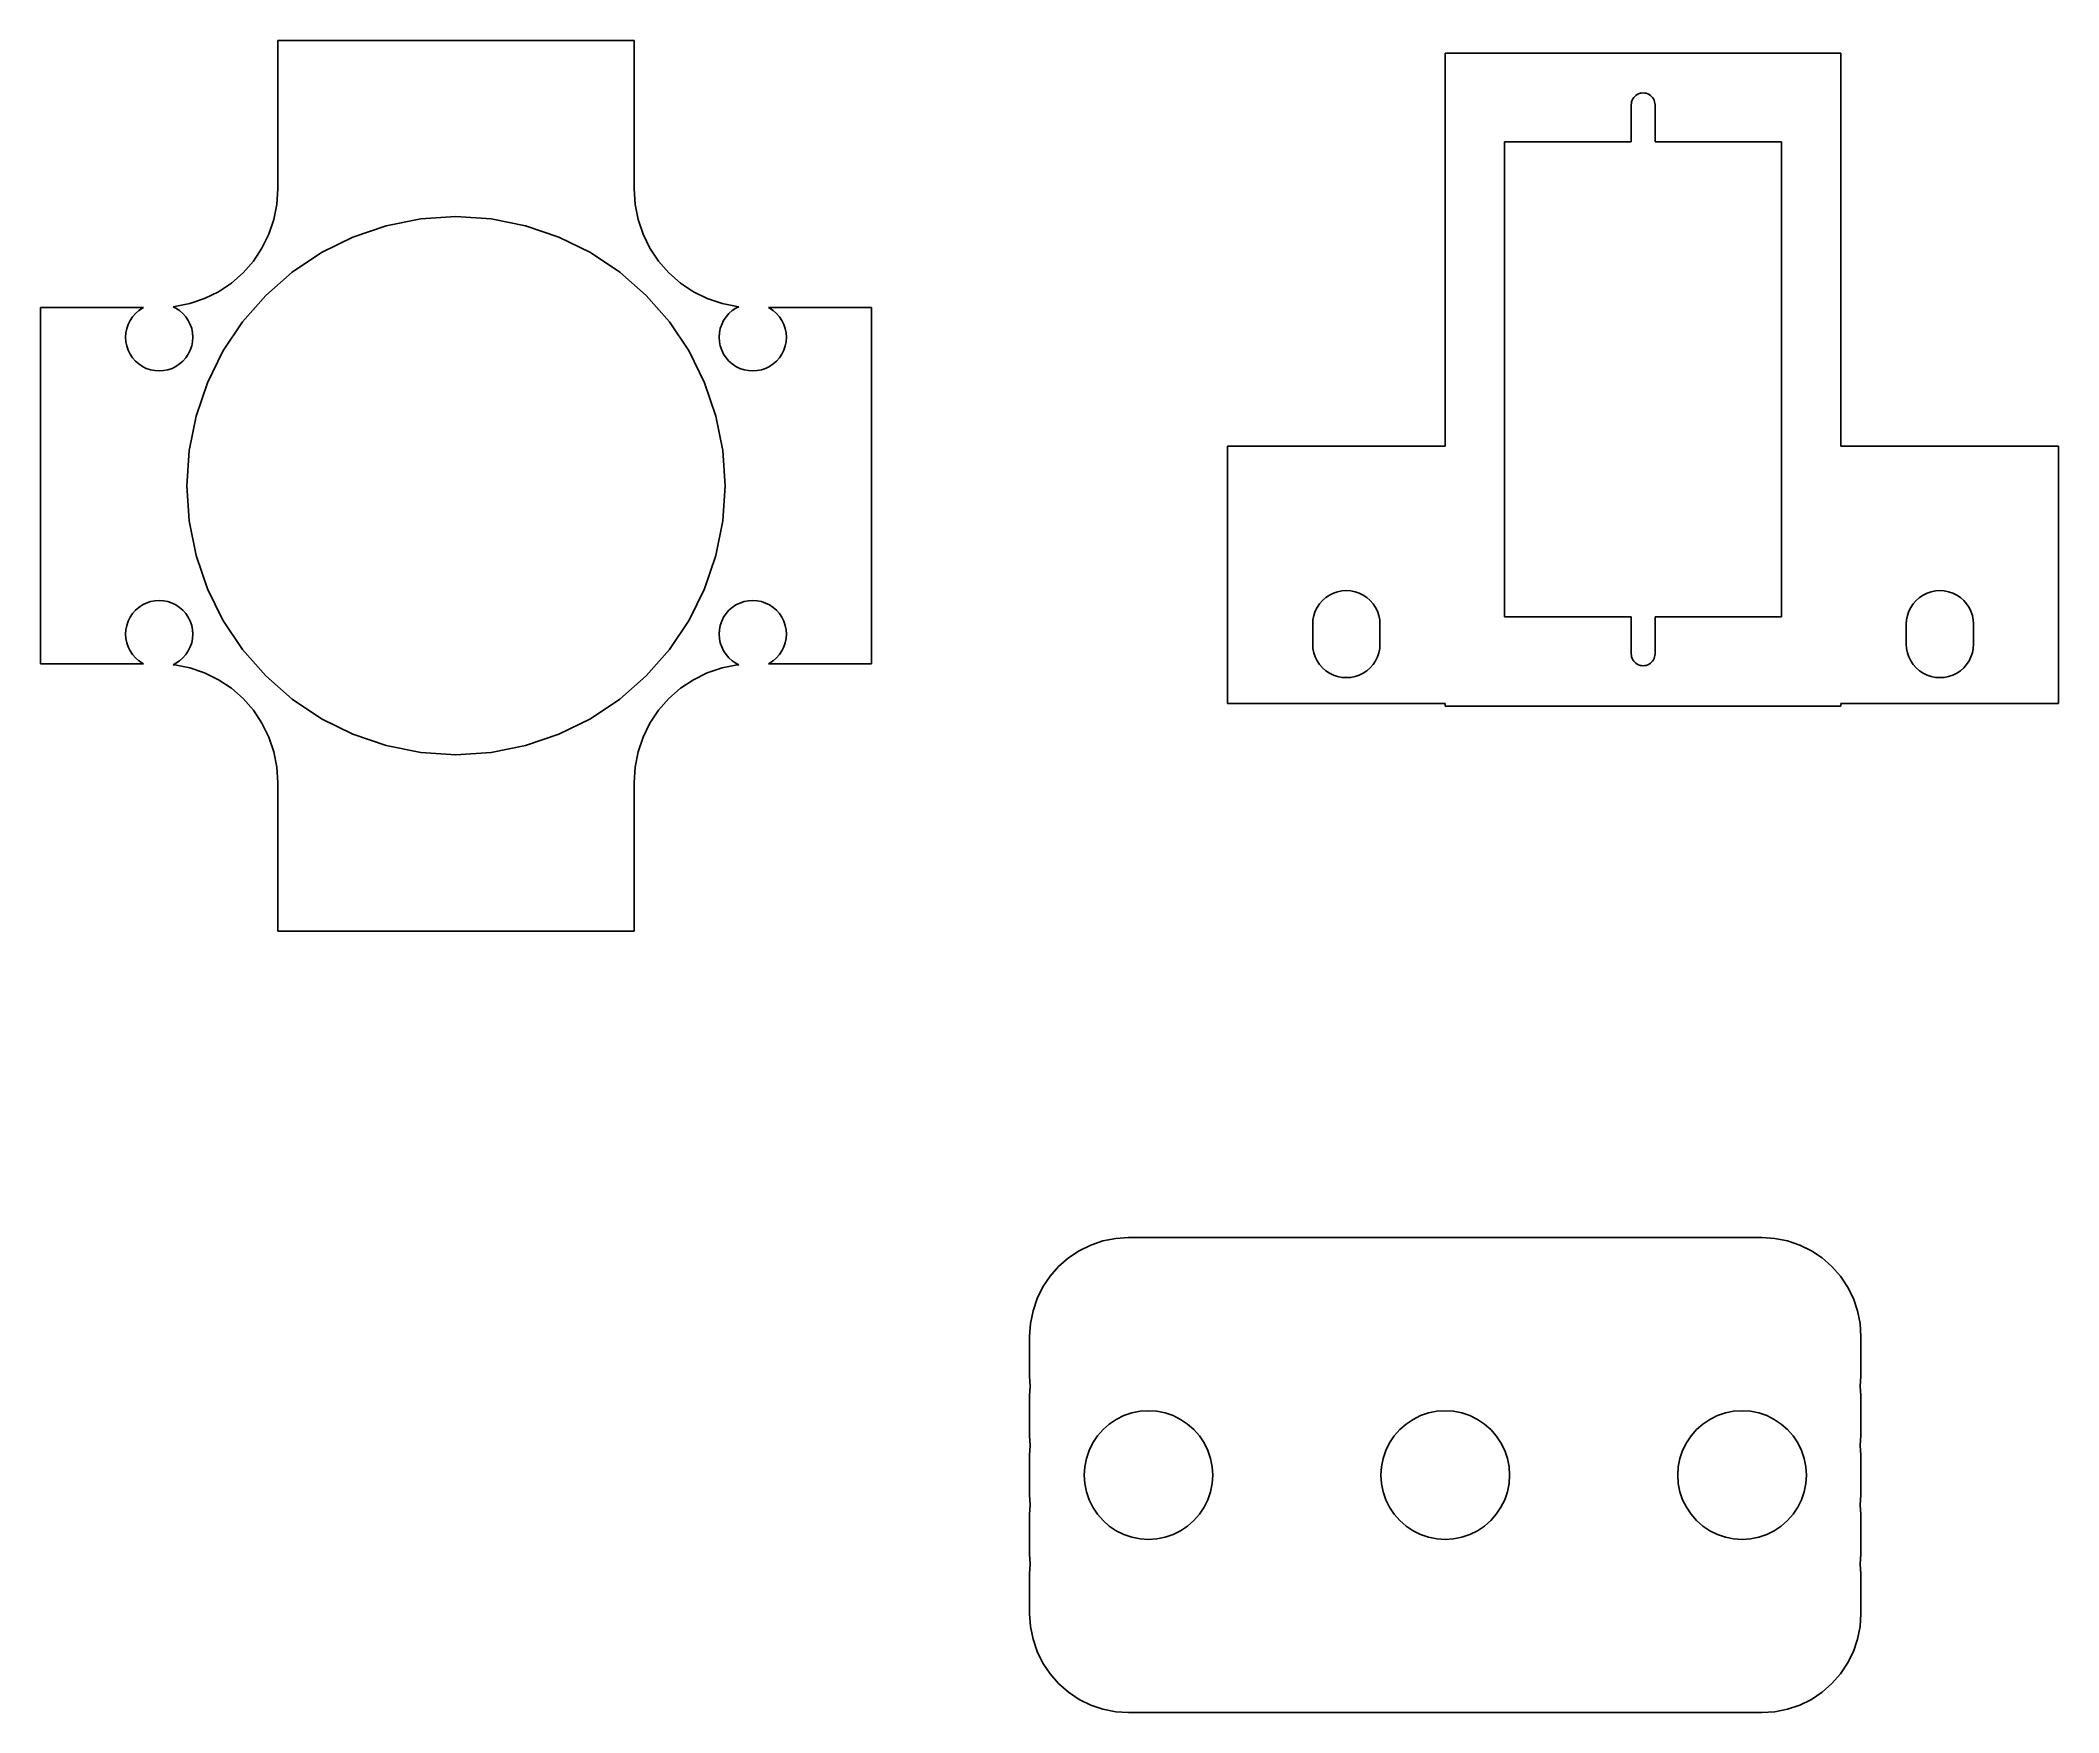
# Model space of a CAD drawing. Header units: metres. Extents: x -21 to 81, y -62 to 23.
import ezdxf

# ---------------------------------------------------------------- set-up
doc = ezdxf.new("R2010")
doc.units = ezdxf.units.M

msp = doc.modelspace()

# ---------------------------------------------------------------- linework, layer by layer
for p, q in [((9, 22.505), (-9, 22.505)), ((-9, 22.505), (-9, 15)), ((9, 15), (9, 22.505)), ((70, 21.85), (50, 21.85)), ((50, 21.85), (50, 2)), ((70, 2), (70, 21.85)), ((59.4051, 19.3283), (59.4204, 19.4053)), ((59.4204, 19.4053), (59.4457, 19.4796)), ((59.4457, 19.4796), (59.4804, 19.55)), ((59.4804, 19.55), (59.524, 19.6152)), ((59.524, 19.6152), (59.5757, 19.6743)), ((59.5757, 19.6743), (59.6347, 19.726)), ((59.6347, 19.726), (59.7, 19.7696)), ((59.7, 19.7696), (59.7704, 19.8043)), ((59.7704, 19.8043), (59.8447, 19.8295)), ((59.8447, 19.8295), (59.9217, 19.8449)), ((59.9217, 19.8449), (60, 19.85)), ((60, 19.85), (60.0783, 19.8449)), ((60.0783, 19.8449), (60.1553, 19.8295)), ((60.1553, 19.8295), (60.2296, 19.8043)), ((60.2296, 19.8043), (60.3, 19.7696)), ((60.3, 19.7696), (60.3652, 19.726)), ((60.3652, 19.726), (60.4243, 19.6743)), ((60.4243, 19.6743), (60.476, 19.6152)), ((60.476, 19.6152), (60.5196, 19.55)), ((60.5196, 19.55), (60.5543, 19.4796)), ((60.5543, 19.4796), (60.5795, 19.4053)), ((60.5795, 19.4053), (60.5949, 19.3283)), ((59.4, 19.25), (59.4051, 19.3283)), ((59.4, 17.375), (59.4, 19.25)), ((60.5949, 19.3283), (60.6, 19.25)), ((60.6, 19.25), (60.6, 17.375)), ((53, -6.625), (53, 17.375)), ((53, 17.375), (59.4, 17.375)), ((60.6, 17.375), (67, 17.375)), ((67, 17.375), (67, -6.625)), ((-9, 15), (-9.05133, 14.2168)), ((9.05133, 14.2168), (9, 15)), ((-9.20444, 13.4471), (-9.45671, 12.7039)), ((-9.05133, 14.2168), (-9.20444, 13.4471)), ((-3.51993, 13.1366), (-1.77515, 13.4836)), ((-1.77515, 13.4836), (0, 13.6)), ((0, 13.6), (1.77515, 13.4836)), ((1.77515, 13.4836), (3.51993, 13.1366)), ((9.20444, 13.4471), (9.05133, 14.2168)), ((9.45671, 12.7039), (9.20444, 13.4471)), ((-9.45671, 12.7039), (-9.80383, 12)), ((-6.79999, 11.7779), (-5.20448, 12.5648)), ((-5.20448, 12.5648), (-3.51993, 13.1366)), ((3.51993, 13.1366), (5.20448, 12.5648)), ((5.20448, 12.5648), (6.79999, 11.7779)), ((9.80383, 12), (9.45671, 12.7039)), ((-10.2399, 11.3474), (-10.7574, 10.7574)), ((-9.80383, 12), (-10.2399, 11.3474)), ((-8.27914, 10.7896), (-6.79999, 11.7779)), ((6.79999, 11.7779), (8.27914, 10.7896)), ((10.2399, 11.3474), (9.80383, 12)), ((10.7574, 10.7574), (10.2399, 11.3474)), ((-11.3474, 10.2399), (-12, 9.80383)), ((-10.7574, 10.7574), (-11.3474, 10.2399)), ((-9.61664, 9.61664), (-8.27914, 10.7896)), ((8.27914, 10.7896), (9.61664, 9.61664)), ((11.3474, 10.2399), (10.7574, 10.7574)), ((12, 9.80383), (11.3474, 10.2399)), ((-13.4471, 9.20444), (-14.2168, 9.05133)), ((-12.7039, 9.45671), (-13.4471, 9.20444)), ((-12, 9.80383), (-12.7039, 9.45671)), ((-10.7896, 8.27914), (-9.61664, 9.61664)), ((9.61664, 9.61664), (10.7896, 8.27914)), ((12.7039, 9.45671), (12, 9.80383)), ((13.4471, 9.20444), (12.7039, 9.45671)), ((14.2168, 9.05133), (13.4471, 9.20444)), ((-15.7937, 9), (-21.005, 9)), ((-21.005, 9), (-21.005, -9)), ((-16.5706, 8.15056), (-16.4722, 8.34999)), ((-16.4722, 8.34999), (-16.3487, 8.53488)), ((-16.3487, 8.53488), (-16.2021, 8.70207)), ((-16.2021, 8.70207), (-16.0349, 8.84869)), ((-16.0349, 8.84869), (-15.85, 8.97223)), ((-15.85, 8.97223), (-15.7937, 9)), ((-14.2168, 9.05133), (-14.2994, 9.04591)), ((-14.2994, 9.04591), (-14.15, 8.97223)), ((-14.15, 8.97223), (-13.9651, 8.84869)), ((-13.9651, 8.84869), (-13.7979, 8.70207)), ((-13.7979, 8.70207), (-13.6513, 8.53488)), ((-13.6513, 8.53488), (-13.5278, 8.34999)), ((-13.5278, 8.34999), (-13.4294, 8.15056)), ((-11.7779, 6.79999), (-10.7896, 8.27914)), ((10.7896, 8.27914), (11.7779, 6.79999)), ((13.4294, 8.15056), (13.5278, 8.34999)), ((13.5278, 8.34999), (13.6513, 8.53488)), ((13.6513, 8.53488), (13.7979, 8.70207)), ((13.7979, 8.70207), (13.9651, 8.84869)), ((13.9651, 8.84869), (14.15, 8.97223)), ((14.15, 8.97223), (14.2994, 9.04591)), ((14.2994, 9.04591), (14.2168, 9.05133)), ((21.005, 9), (15.7937, 9)), ((15.7937, 9), (15.85, 8.97223)), ((15.85, 8.97223), (16.0349, 8.84869)), ((16.0349, 8.84869), (16.2021, 8.70207)), ((16.2021, 8.70207), (16.3487, 8.53488)), ((16.3487, 8.53488), (16.4722, 8.34999)), ((16.4722, 8.34999), (16.5706, 8.15056)), ((21.005, -9), (21.005, 9)), ((-16.7, 7.5), (-16.6855, 7.72189)), ((-16.6855, 7.27809), (-16.7, 7.5)), ((-16.6855, 7.72189), (-16.6421, 7.93999)), ((-16.6421, 7.06), (-16.6855, 7.27809)), ((-16.6421, 7.93999), (-16.5706, 8.15056)), ((-13.4294, 8.15056), (-13.3579, 7.93999)), ((-13.3579, 7.93999), (-13.3145, 7.72189)), ((-13.3145, 7.27809), (-13.3579, 7.06)), ((-13.3145, 7.72189), (-13.3, 7.5)), ((-13.3, 7.5), (-13.3145, 7.27809)), ((13.3, 7.5), (13.3145, 7.72189)), ((13.3145, 7.27809), (13.3, 7.5)), ((13.3145, 7.72189), (13.3579, 7.93999)), ((13.3579, 7.06), (13.3145, 7.27809)), ((13.3579, 7.93999), (13.4294, 8.15056)), ((16.5706, 8.15056), (16.6421, 7.93999)), ((16.6421, 7.93999), (16.6855, 7.72189)), ((16.6855, 7.27809), (16.6421, 7.06)), ((16.6855, 7.72189), (16.7, 7.5)), ((16.7, 7.5), (16.6855, 7.27809)), ((-16.5706, 6.84943), (-16.6421, 7.06)), ((-16.4722, 6.64999), (-16.5706, 6.84943)), ((-16.3487, 6.4651), (-16.4722, 6.64999)), ((-16.2021, 6.29791), (-16.3487, 6.4651)), ((-16.0349, 6.15129), (-16.2021, 6.29791)), ((-15.85, 6.02776), (-16.0349, 6.15129)), ((-13.9651, 6.15129), (-14.15, 6.02776)), ((-13.7979, 6.29791), (-13.9651, 6.15129)), ((-13.6513, 6.4651), (-13.7979, 6.29791)), ((-13.5278, 6.64999), (-13.6513, 6.4651)), ((-13.4294, 6.84943), (-13.5278, 6.64999)), ((-13.3579, 7.06), (-13.4294, 6.84943)), ((-12.5648, 5.20448), (-11.7779, 6.79999)), ((11.7779, 6.79999), (12.5648, 5.20448)), ((13.4294, 6.84943), (13.3579, 7.06)), ((13.5278, 6.64999), (13.4294, 6.84943)), ((13.6513, 6.4651), (13.5278, 6.64999)), ((13.7979, 6.29791), (13.6513, 6.4651)), ((13.9651, 6.15129), (13.7979, 6.29791)), ((14.15, 6.02776), (13.9651, 6.15129)), ((16.0349, 6.15129), (15.85, 6.02776)), ((16.2021, 6.29791), (16.0349, 6.15129)), ((16.3487, 6.4651), (16.2021, 6.29791)), ((16.4722, 6.64999), (16.3487, 6.4651)), ((16.5706, 6.84943), (16.4722, 6.64999)), ((16.6421, 7.06), (16.5706, 6.84943)), ((-15.6506, 5.9294), (-15.85, 6.02776)), ((-15.44, 5.85793), (-15.6506, 5.9294)), ((-15.2219, 5.81453), (-15.44, 5.85793)), ((-15, 5.79999), (-15.2219, 5.81453)), ((-14.7781, 5.81453), (-15, 5.79999)), ((-14.56, 5.85793), (-14.7781, 5.81453)), ((-14.3494, 5.9294), (-14.56, 5.85793)), ((-14.15, 6.02776), (-14.3494, 5.9294)), ((-13.1366, 3.51993), (-12.5648, 5.20448)), ((12.5648, 5.20448), (13.1366, 3.51993)), ((14.3494, 5.9294), (14.15, 6.02776)), ((14.56, 5.85793), (14.3494, 5.9294)), ((14.7781, 5.81453), (14.56, 5.85793)), ((15, 5.79999), (14.7781, 5.81453)), ((15.2219, 5.81453), (15, 5.79999)), ((15.44, 5.85793), (15.2219, 5.81453)), ((15.6506, 5.9294), (15.44, 5.85793)), ((15.85, 6.02776), (15.6506, 5.9294)), ((-13.4836, 1.77515), (-13.1366, 3.51993)), ((13.1366, 3.51993), (13.4836, 1.77515)), ((-13.6, 0), (-13.4836, 1.77515)), ((13.4836, 1.77515), (13.6, 0)), ((50, 2), (39, 2)), ((39, 2), (39, -11)), ((81, 2), (70, 2)), ((81, -11), (81, 2)), ((-13.4836, -1.77515), (-13.6, 0)), ((13.6, 0), (13.4836, -1.77515)), ((-13.1366, -3.51993), (-13.4836, -1.77515)), ((13.4836, -1.77515), (13.1366, -3.51993)), ((-12.5648, -5.20448), (-13.1366, -3.51993)), ((13.1366, -3.51993), (12.5648, -5.20448)), ((-16.0349, -6.15129), (-15.85, -6.02776)), ((-15.85, -6.02776), (-15.6506, -5.9294)), ((-15.6506, -5.9294), (-15.44, -5.85793)), ((-15.44, -5.85793), (-15.2219, -5.81453)), ((-15.2219, -5.81453), (-15, -5.79999)), ((-15, -5.79999), (-14.7781, -5.81453)), ((-14.7781, -5.81453), (-14.56, -5.85793)), ((-14.56, -5.85793), (-14.3494, -5.9294)), ((-14.3494, -5.9294), (-14.15, -6.02776)), ((-14.15, -6.02776), (-13.9651, -6.15129)), ((-11.7779, -6.79999), (-12.5648, -5.20448)), ((12.5648, -5.20448), (11.7779, -6.79999)), ((13.9651, -6.15129), (14.15, -6.02776)), ((14.15, -6.02776), (14.3494, -5.9294)), ((14.3494, -5.9294), (14.56, -5.85793)), ((14.56, -5.85793), (14.7781, -5.81453)), ((14.7781, -5.81453), (15, -5.79999)), ((15, -5.79999), (15.2219, -5.81453)), ((15.2219, -5.81453), (15.44, -5.85793)), ((15.44, -5.85793), (15.6506, -5.9294)), ((15.6506, -5.9294), (15.85, -6.02776)), ((15.85, -6.02776), (16.0349, -6.15129)), ((43.5278, -6.14999), (43.6513, -5.9651)), ((43.6513, -5.9651), (43.7979, -5.79791)), ((43.7979, -5.79791), (43.9651, -5.65129)), ((43.9651, -5.65129), (44.15, -5.52776)), ((44.15, -5.52776), (44.3494, -5.4294)), ((44.3494, -5.4294), (44.56, -5.35793)), ((44.56, -5.35793), (44.7781, -5.31453)), ((44.7781, -5.31453), (45, -5.29999)), ((45, -5.29999), (45.2219, -5.31453)), ((45.2219, -5.31453), (45.44, -5.35793)), ((45.44, -5.35793), (45.6506, -5.4294)), ((45.6506, -5.4294), (45.85, -5.52776)), ((45.85, -5.52776), (46.0349, -5.65129)), ((46.0349, -5.65129), (46.2021, -5.79791)), ((46.2021, -5.79791), (46.3487, -5.9651)), ((46.3487, -5.9651), (46.4722, -6.14999)), ((73.5278, -6.14999), (73.6513, -5.9651)), ((73.6513, -5.9651), (73.7979, -5.79791)), ((73.7979, -5.79791), (73.9651, -5.65129)), ((73.9651, -5.65129), (74.15, -5.52776)), ((74.15, -5.52776), (74.3494, -5.4294)), ((74.3494, -5.4294), (74.56, -5.35793)), ((74.56, -5.35793), (74.7781, -5.31453)), ((74.7781, -5.31453), (75, -5.29999)), ((75, -5.29999), (75.2219, -5.31453)), ((75.2219, -5.31453), (75.44, -5.35793)), ((75.44, -5.35793), (75.6506, -5.4294)), ((75.6506, -5.4294), (75.85, -5.52776)), ((75.85, -5.52776), (76.0349, -5.65129)), ((76.0349, -5.65129), (76.2021, -5.79791)), ((76.2021, -5.79791), (76.3487, -5.9651)), ((76.3487, -5.9651), (76.4722, -6.14999)), ((-16.6855, -7.27809), (-16.6421, -7.06)), ((-16.6421, -7.06), (-16.5706, -6.84943)), ((-16.5706, -6.84943), (-16.4722, -6.64999)), ((-16.4722, -6.64999), (-16.3487, -6.4651)), ((-16.3487, -6.4651), (-16.2021, -6.29791)), ((-16.2021, -6.29791), (-16.0349, -6.15129)), ((-13.9651, -6.15129), (-13.7979, -6.29791)), ((-13.7979, -6.29791), (-13.6513, -6.4651)), ((-13.6513, -6.4651), (-13.5278, -6.64999)), ((-13.5278, -6.64999), (-13.4294, -6.84943)), ((-13.4294, -6.84943), (-13.3579, -7.06)), ((-13.3579, -7.06), (-13.3145, -7.27809)), ((-10.7896, -8.27914), (-11.7779, -6.79999)), ((11.7779, -6.79999), (10.7896, -8.27914)), ((13.3145, -7.27809), (13.3579, -7.06)), ((13.3579, -7.06), (13.4294, -6.84943)), ((13.4294, -6.84943), (13.5278, -6.64999)), ((13.5278, -6.64999), (13.6513, -6.4651)), ((13.6513, -6.4651), (13.7979, -6.29791)), ((13.7979, -6.29791), (13.9651, -6.15129)), ((16.0349, -6.15129), (16.2021, -6.29791)), ((16.2021, -6.29791), (16.3487, -6.4651)), ((16.3487, -6.4651), (16.4722, -6.64999)), ((16.4722, -6.64999), (16.5706, -6.84943)), ((16.5706, -6.84943), (16.6421, -7.06)), ((16.6421, -7.06), (16.6855, -7.27809)), ((43.3, -7), (43.3145, -6.77809)), ((43.3, -8), (43.3, -7)), ((43.3145, -6.77809), (43.3579, -6.56)), ((43.3579, -6.56), (43.4294, -6.34943)), ((43.4294, -6.34943), (43.5278, -6.14999)), ((46.4722, -6.14999), (46.5706, -6.34943)), ((46.5706, -6.34943), (46.6421, -6.56)), ((46.6421, -6.56), (46.6855, -6.77809)), ((46.6855, -6.77809), (46.7, -7)), ((46.7, -7), (46.7, -8)), ((59.4, -6.625), (53, -6.625)), ((59.4, -8.5), (59.4, -6.625)), ((67, -6.625), (60.6, -6.625)), ((60.6, -6.625), (60.6, -8.5)), ((73.3, -7), (73.3145, -6.77809)), ((73.3, -8), (73.3, -7)), ((73.3145, -6.77809), (73.3579, -6.56)), ((73.3579, -6.56), (73.4294, -6.34943)), ((73.4294, -6.34943), (73.5278, -6.14999)), ((76.4722, -6.14999), (76.5706, -6.34943)), ((76.5706, -6.34943), (76.6421, -6.56)), ((76.6421, -6.56), (76.6855, -6.77809)), ((76.6855, -6.77809), (76.7, -7)), ((76.7, -7), (76.7, -8)), ((-16.7, -7.5), (-16.6855, -7.27809)), ((-16.6855, -7.72189), (-16.7, -7.5)), ((-16.6421, -7.93999), (-16.6855, -7.72189)), ((-16.5706, -8.15056), (-16.6421, -7.93999)), ((-16.4722, -8.34999), (-16.5706, -8.15056)), ((-13.4294, -8.15056), (-13.5278, -8.34999)), ((-13.3579, -7.93999), (-13.4294, -8.15056)), ((-13.3145, -7.72189), (-13.3579, -7.93999)), ((-13.3145, -7.27809), (-13.3, -7.5)), ((-13.3, -7.5), (-13.3145, -7.72189)), ((13.3, -7.5), (13.3145, -7.27809)), ((13.3145, -7.72189), (13.3, -7.5)), ((13.3579, -7.93999), (13.3145, -7.72189)), ((13.4294, -8.15056), (13.3579, -7.93999)), ((13.5278, -8.34999), (13.4294, -8.15056)), ((16.5706, -8.15056), (16.4722, -8.34999)), ((16.6421, -7.93999), (16.5706, -8.15056)), ((16.6855, -7.72189), (16.6421, -7.93999)), ((16.6855, -7.27809), (16.7, -7.5)), ((16.7, -7.5), (16.6855, -7.72189)), ((43.3145, -8.22189), (43.3, -8)), ((46.7, -8), (46.6855, -8.22189)), ((73.3145, -8.22189), (73.3, -8)), ((76.7, -8), (76.6855, -8.22189)), ((-21.005, -9), (-15.7937, -9)), ((-16.3487, -8.53488), (-16.4722, -8.34999)), ((-16.2021, -8.70207), (-16.3487, -8.53488)), ((-16.0349, -8.84869), (-16.2021, -8.70207)), ((-15.85, -8.97223), (-16.0349, -8.84869)), ((-15.7937, -9), (-15.85, -8.97223)), ((-14.15, -8.97223), (-14.2994, -9.04591)), ((-14.2994, -9.04591), (-14.2168, -9.05133)), ((-14.2168, -9.05133), (-13.4471, -9.20444)), ((-13.9651, -8.84869), (-14.15, -8.97223)), ((-13.7979, -8.70207), (-13.9651, -8.84869)), ((-13.6513, -8.53488), (-13.7979, -8.70207)), ((-13.5278, -8.34999), (-13.6513, -8.53488)), ((-9.61664, -9.61664), (-10.7896, -8.27914)), ((10.7896, -8.27914), (9.61664, -9.61664)), ((13.4471, -9.20444), (14.2168, -9.05133)), ((13.6513, -8.53488), (13.5278, -8.34999)), ((13.7979, -8.70207), (13.6513, -8.53488)), ((13.9651, -8.84869), (13.7979, -8.70207)), ((14.15, -8.97223), (13.9651, -8.84869)), ((14.2994, -9.04591), (14.15, -8.97223)), ((14.2168, -9.05133), (14.2994, -9.04591)), ((15.85, -8.97223), (15.7937, -9)), ((15.7937, -9), (21.005, -9)), ((16.0349, -8.84869), (15.85, -8.97223)), ((16.2021, -8.70207), (16.0349, -8.84869)), ((16.3487, -8.53488), (16.2021, -8.70207)), ((16.4722, -8.34999), (16.3487, -8.53488)), ((43.3579, -8.43999), (43.3145, -8.22189)), ((43.4294, -8.65056), (43.3579, -8.43999)), ((43.5278, -8.84999), (43.4294, -8.65056)), ((43.6513, -9.03488), (43.5278, -8.84999)), ((43.7979, -9.20207), (43.6513, -9.03488)), ((46.3487, -9.03488), (46.2021, -9.20207)), ((46.4722, -8.84999), (46.3487, -9.03488)), ((46.5706, -8.65056), (46.4722, -8.84999)), ((46.6421, -8.43999), (46.5706, -8.65056)), ((46.6855, -8.22189), (46.6421, -8.43999)), ((59.4051, -8.57831), (59.4, -8.5)), ((59.4204, -8.65529), (59.4051, -8.57831)), ((59.4457, -8.7296), (59.4204, -8.65529)), ((59.4804, -8.79999), (59.4457, -8.7296)), ((59.524, -8.86525), (59.4804, -8.79999)), ((59.5757, -8.92426), (59.524, -8.86525)), ((59.6347, -8.976), (59.5757, -8.92426)), ((59.7, -9.01961), (59.6347, -8.976)), ((59.7704, -9.05432), (59.7, -9.01961)), ((59.8447, -9.07954), (59.7704, -9.05432)), ((59.9217, -9.09486), (59.8447, -9.07954)), ((60, -9.09999), (59.9217, -9.09486)), ((60.0783, -9.09486), (60, -9.09999)), ((60.1553, -9.07954), (60.0783, -9.09486)), ((60.2296, -9.05432), (60.1553, -9.07954)), ((60.3, -9.01961), (60.2296, -9.05432)), ((60.3652, -8.976), (60.3, -9.01961)), ((60.4243, -8.92426), (60.3652, -8.976)), ((60.476, -8.86525), (60.4243, -8.92426)), ((60.5196, -8.79999), (60.476, -8.86525)), ((60.5543, -8.7296), (60.5196, -8.79999)), ((60.5795, -8.65529), (60.5543, -8.7296)), ((60.5949, -8.57831), (60.5795, -8.65529)), ((60.6, -8.5), (60.5949, -8.57831)), ((73.3579, -8.43999), (73.3145, -8.22189)), ((73.4294, -8.65056), (73.3579, -8.43999)), ((73.5278, -8.84999), (73.4294, -8.65056)), ((73.6513, -9.03488), (73.5278, -8.84999)), ((73.7979, -9.20207), (73.6513, -9.03488)), ((76.3487, -9.03488), (76.2021, -9.20207)), ((76.4722, -8.84999), (76.3487, -9.03488)), ((76.5706, -8.65056), (76.4722, -8.84999)), ((76.6421, -8.43999), (76.5706, -8.65056)), ((76.6855, -8.22189), (76.6421, -8.43999)), ((-13.4471, -9.20444), (-12.7039, -9.45671)), ((-12.7039, -9.45671), (-12, -9.80383)), ((-12, -9.80383), (-11.3474, -10.2399)), ((-8.27914, -10.7896), (-9.61664, -9.61664)), ((9.61664, -9.61664), (8.27914, -10.7896)), ((11.3474, -10.2399), (12, -9.80383)), ((12, -9.80383), (12.7039, -9.45671)), ((12.7039, -9.45671), (13.4471, -9.20444)), ((43.9651, -9.34869), (43.7979, -9.20207)), ((44.15, -9.47223), (43.9651, -9.34869)), ((44.3494, -9.57059), (44.15, -9.47223)), ((44.56, -9.64206), (44.3494, -9.57059)), ((44.7781, -9.68546), (44.56, -9.64206)), ((45, -9.7), (44.7781, -9.68546)), ((45.2219, -9.68546), (45, -9.7)), ((45.44, -9.64206), (45.2219, -9.68546)), ((45.6506, -9.57059), (45.44, -9.64206)), ((45.85, -9.47223), (45.6506, -9.57059)), ((46.0349, -9.34869), (45.85, -9.47223)), ((46.2021, -9.20207), (46.0349, -9.34869)), ((73.9651, -9.34869), (73.7979, -9.20207)), ((74.15, -9.47223), (73.9651, -9.34869)), ((74.3494, -9.57059), (74.15, -9.47223)), ((74.56, -9.64206), (74.3494, -9.57059)), ((74.7781, -9.68546), (74.56, -9.64206)), ((75, -9.7), (74.7781, -9.68546)), ((75.2219, -9.68546), (75, -9.7)), ((75.44, -9.64206), (75.2219, -9.68546)), ((75.6506, -9.57059), (75.44, -9.64206)), ((75.85, -9.47223), (75.6506, -9.57059)), ((76.0349, -9.34869), (75.85, -9.47223)), ((76.2021, -9.20207), (76.0349, -9.34869)), ((-11.3474, -10.2399), (-10.7574, -10.7574)), ((-10.7574, -10.7574), (-10.2399, -11.3474)), ((-6.79999, -11.7779), (-8.27914, -10.7896)), ((8.27914, -10.7896), (6.79999, -11.7779)), ((10.2399, -11.3474), (10.7574, -10.7574)), ((10.7574, -10.7574), (11.3474, -10.2399)), ((39, -11), (50, -11)), ((50, -11), (50, -11.15)), ((50, -11.15), (70, -11.15)), ((70, -11), (81, -11)), ((70, -11.15), (70, -11)), ((-10.2399, -11.3474), (-9.80383, -12)), ((-9.80383, -12), (-9.45671, -12.7039)), ((-5.20448, -12.5648), (-6.79999, -11.7779)), ((6.79999, -11.7779), (5.20448, -12.5648)), ((9.45671, -12.7039), (9.80383, -12)), ((9.80383, -12), (10.2399, -11.3474)), ((-9.45671, -12.7039), (-9.20444, -13.4471)), ((-3.51993, -13.1366), (-5.20448, -12.5648)), ((-1.77515, -13.4836), (-3.51993, -13.1366)), ((3.51993, -13.1366), (1.77515, -13.4836)), ((5.20448, -12.5648), (3.51993, -13.1366)), ((9.20444, -13.4471), (9.45671, -12.7039)), ((-9.20444, -13.4471), (-9.05133, -14.2168)), ((-9.05133, -14.2168), (-9, -15)), ((0, -13.6), (-1.77515, -13.4836)), ((1.77515, -13.4836), (0, -13.6)), ((9, -15), (9.05133, -14.2168)), ((9.05133, -14.2168), (9.20444, -13.4471)), ((-9, -15), (-9, -22.505)), ((9, -22.505), (9, -15)), ((-9, -22.505), (9, -22.505)), ((31.495, -38.6649), (30.9512, -39.0282)), ((32.0816, -38.3756), (31.495, -38.6649)), ((32.7009, -38.1654), (32.0816, -38.3756)), ((33.3424, -38.0378), (32.7009, -38.1654)), ((33.995, -37.995), (33.3424, -38.0378)), ((66.005, -37.995), (33.995, -37.995)), ((66.6576, -38.0378), (66.005, -37.995)), ((67.2991, -38.1654), (66.6576, -38.0378)), ((67.9184, -38.3756), (67.2991, -38.1654)), ((68.505, -38.6649), (67.9184, -38.3756)), ((69.0488, -39.0282), (68.505, -38.6649)), ((30.4595, -39.4595), (30.0282, -39.9512)), ((30.9512, -39.0282), (30.4595, -39.4595)), ((69.5405, -39.4595), (69.0488, -39.0282)), ((69.9718, -39.9512), (69.5405, -39.4595)), ((29.6649, -40.495), (29.3756, -41.0816)), ((30.0282, -39.9512), (29.6649, -40.495)), ((70.3351, -40.495), (69.9718, -39.9512)), ((70.6244, -41.0816), (70.3351, -40.495)), ((29.1654, -41.7009), (29.0378, -42.3424)), ((29.3756, -41.0816), (29.1654, -41.7009)), ((70.8346, -41.7009), (70.6244, -41.0816)), ((70.9622, -42.3424), (70.8346, -41.7009)), ((29.0378, -42.3424), (28.995, -42.995)), ((71.005, -42.995), (70.9622, -42.3424)), ((28.995, -42.995), (28.995, -45.005)), ((71.005, -45.005), (71.005, -42.995)), ((28.995, -45.005), (29.0275, -45.5)), ((29.0275, -45.5), (28.995, -45.995)), ((70.9725, -45.5), (71.005, -45.005)), ((71.005, -45.995), (70.9725, -45.5)), ((28.995, -45.995), (28.995, -48.005)), ((33.7563, -46.9974), (34.1588, -46.8607)), ((34.1588, -46.8607), (34.5758, -46.7778)), ((34.5758, -46.7778), (35, -46.75)), ((35, -46.75), (35.4242, -46.7778)), ((35.4242, -46.7778), (35.8412, -46.8607)), ((35.8412, -46.8607), (36.2437, -46.9974)), ((48.7563, -46.9974), (49.1588, -46.8607)), ((49.1588, -46.8607), (49.5758, -46.7778)), ((49.5758, -46.7778), (50, -46.75)), ((50, -46.75), (50.4242, -46.7778)), ((50.4242, -46.7778), (50.8412, -46.8607)), ((50.8412, -46.8607), (51.2437, -46.9974)), ((63.7563, -46.9974), (64.1588, -46.8607)), ((64.1588, -46.8607), (64.5758, -46.7778)), ((64.5758, -46.7778), (65, -46.75)), ((65, -46.75), (65.4242, -46.7778)), ((65.4242, -46.7778), (65.8412, -46.8607)), ((65.8412, -46.8607), (66.2437, -46.9974)), ((71.005, -48.005), (71.005, -45.995)), ((32.4216, -48.0215), (32.7019, -47.7019)), ((32.7019, -47.7019), (33.0215, -47.4216)), ((33.0215, -47.4216), (33.375, -47.1854)), ((33.375, -47.1854), (33.7563, -46.9974)), ((36.2437, -46.9974), (36.625, -47.1854)), ((36.625, -47.1854), (36.9785, -47.4216)), ((36.9785, -47.4216), (37.2981, -47.7019)), ((37.2981, -47.7019), (37.5784, -48.0215)), ((47.4216, -48.0215), (47.7019, -47.7019)), ((47.7019, -47.7019), (48.0215, -47.4216)), ((48.0215, -47.4216), (48.375, -47.1854)), ((48.375, -47.1854), (48.7563, -46.9974)), ((51.2437, -46.9974), (51.625, -47.1854)), ((51.625, -47.1854), (51.9785, -47.4216)), ((51.9785, -47.4216), (52.2981, -47.7019)), ((52.2981, -47.7019), (52.5784, -48.0215)), ((62.4216, -48.0215), (62.7019, -47.7019)), ((62.7019, -47.7019), (63.0215, -47.4216)), ((63.0215, -47.4216), (63.375, -47.1854)), ((63.375, -47.1854), (63.7563, -46.9974)), ((66.2437, -46.9974), (66.625, -47.1854)), ((66.625, -47.1854), (66.9785, -47.4216)), ((66.9785, -47.4216), (67.2981, -47.7019)), ((67.2981, -47.7019), (67.5784, -48.0215)), ((28.995, -48.005), (29.0275, -48.5)), ((29.0275, -48.5), (28.995, -48.995)), ((31.8607, -49.1588), (31.9974, -48.7563)), ((31.9974, -48.7563), (32.1854, -48.375)), ((32.1854, -48.375), (32.4216, -48.0215)), ((37.5784, -48.0215), (37.8146, -48.375)), ((37.8146, -48.375), (38.0026, -48.7563)), ((38.0026, -48.7563), (38.1393, -49.1588)), ((46.8607, -49.1588), (46.9974, -48.7563)), ((46.9974, -48.7563), (47.1854, -48.375)), ((47.1854, -48.375), (47.4216, -48.0215)), ((52.5784, -48.0215), (52.8146, -48.375)), ((52.8146, -48.375), (53.0026, -48.7563)), ((53.0026, -48.7563), (53.1393, -49.1588)), ((61.8607, -49.1588), (61.9974, -48.7563)), ((61.9974, -48.7563), (62.1854, -48.375)), ((62.1854, -48.375), (62.4216, -48.0215)), ((67.5784, -48.0215), (67.8146, -48.375)), ((67.8146, -48.375), (68.0026, -48.7563)), ((68.0026, -48.7563), (68.1393, -49.1588)), ((70.9725, -48.5), (71.005, -48.005)), ((71.005, -48.995), (70.9725, -48.5)), ((28.995, -48.995), (28.995, -51.005)), ((31.75, -50), (31.7778, -49.5758)), ((31.7778, -49.5758), (31.8607, -49.1588)), ((38.1393, -49.1588), (38.2222, -49.5758)), ((38.2222, -49.5758), (38.25, -50)), ((46.75, -50), (46.7778, -49.5758)), ((46.7778, -49.5758), (46.8607, -49.1588)), ((53.1393, -49.1588), (53.2222, -49.5758)), ((53.2222, -49.5758), (53.25, -50)), ((61.75, -50), (61.7778, -49.5758)), ((61.7778, -49.5758), (61.8607, -49.1588)), ((68.1393, -49.1588), (68.2222, -49.5758)), ((68.2222, -49.5758), (68.25, -50)), ((71.005, -51.005), (71.005, -48.995)), ((31.7778, -50.4242), (31.75, -50)), ((31.8607, -50.8412), (31.7778, -50.4242)), ((31.9974, -51.2437), (31.8607, -50.8412)), ((38.1393, -50.8412), (38.0026, -51.2437)), ((38.2222, -50.4242), (38.1393, -50.8412)), ((38.25, -50), (38.2222, -50.4242)), ((46.7778, -50.4242), (46.75, -50)), ((46.8607, -50.8412), (46.7778, -50.4242)), ((46.9974, -51.2437), (46.8607, -50.8412)), ((53.1393, -50.8412), (53.0026, -51.2437)), ((53.2222, -50.4242), (53.1393, -50.8412)), ((53.25, -50), (53.2222, -50.4242)), ((61.7778, -50.4242), (61.75, -50)), ((61.8607, -50.8412), (61.7778, -50.4242)), ((61.9974, -51.2437), (61.8607, -50.8412)), ((68.1393, -50.8412), (68.0026, -51.2437)), ((68.2222, -50.4242), (68.1393, -50.8412)), ((68.25, -50), (68.2222, -50.4242)), ((28.995, -51.005), (29.0275, -51.5)), ((29.0275, -51.5), (28.995, -51.995)), ((28.995, -51.995), (28.995, -54.005)), ((32.1854, -51.625), (31.9974, -51.2437)), ((32.4216, -51.9785), (32.1854, -51.625)), ((32.7019, -52.2981), (32.4216, -51.9785)), ((37.5784, -51.9785), (37.2981, -52.2981)), ((37.8146, -51.625), (37.5784, -51.9785)), ((38.0026, -51.2437), (37.8146, -51.625)), ((47.1854, -51.625), (46.9974, -51.2437)), ((47.4216, -51.9785), (47.1854, -51.625)), ((47.7019, -52.2981), (47.4216, -51.9785)), ((52.5784, -51.9785), (52.2981, -52.2981)), ((52.8146, -51.625), (52.5784, -51.9785)), ((53.0026, -51.2437), (52.8146, -51.625)), ((62.1854, -51.625), (61.9974, -51.2437)), ((62.4216, -51.9785), (62.1854, -51.625)), ((62.7019, -52.2981), (62.4216, -51.9785)), ((67.5784, -51.9785), (67.2981, -52.2981)), ((67.8146, -51.625), (67.5784, -51.9785)), ((68.0026, -51.2437), (67.8146, -51.625)), ((70.9725, -51.5), (71.005, -51.005)), ((71.005, -51.995), (70.9725, -51.5)), ((71.005, -54.005), (71.005, -51.995)), ((33.0215, -52.5784), (32.7019, -52.2981)), ((33.375, -52.8146), (33.0215, -52.5784)), ((33.7563, -53.0026), (33.375, -52.8146)), ((34.1588, -53.1393), (33.7563, -53.0026)), ((36.2437, -53.0026), (35.8412, -53.1393)), ((36.625, -52.8146), (36.2437, -53.0026)), ((36.9785, -52.5784), (36.625, -52.8146)), ((37.2981, -52.2981), (36.9785, -52.5784)), ((48.0215, -52.5784), (47.7019, -52.2981)), ((48.375, -52.8146), (48.0215, -52.5784)), ((48.7563, -53.0026), (48.375, -52.8146)), ((49.1588, -53.1393), (48.7563, -53.0026)), ((51.2437, -53.0026), (50.8412, -53.1393)), ((51.625, -52.8146), (51.2437, -53.0026)), ((51.9785, -52.5784), (51.625, -52.8146)), ((52.2981, -52.2981), (51.9785, -52.5784)), ((63.0215, -52.5784), (62.7019, -52.2981)), ((63.375, -52.8146), (63.0215, -52.5784)), ((63.7563, -53.0026), (63.375, -52.8146)), ((64.1588, -53.1393), (63.7563, -53.0026)), ((66.2437, -53.0026), (65.8412, -53.1393)), ((66.625, -52.8146), (66.2437, -53.0026)), ((66.9785, -52.5784), (66.625, -52.8146)), ((67.2981, -52.2981), (66.9785, -52.5784)), ((28.995, -54.005), (29.0275, -54.5)), ((34.5758, -53.2222), (34.1588, -53.1393)), ((35, -53.25), (34.5758, -53.2222)), ((35.4242, -53.2222), (35, -53.25)), ((35.8412, -53.1393), (35.4242, -53.2222)), ((49.5758, -53.2222), (49.1588, -53.1393)), ((50, -53.25), (49.5758, -53.2222)), ((50.4242, -53.2222), (50, -53.25)), ((50.8412, -53.1393), (50.4242, -53.2222)), ((64.5758, -53.2222), (64.1588, -53.1393)), ((65, -53.25), (64.5758, -53.2222)), ((65.4242, -53.2222), (65, -53.25)), ((65.8412, -53.1393), (65.4242, -53.2222)), ((70.9725, -54.5), (71.005, -54.005)), ((29.0275, -54.5), (28.995, -54.995)), ((28.995, -54.995), (28.995, -57.005)), ((71.005, -54.995), (70.9725, -54.5)), ((71.005, -57.005), (71.005, -54.995)), ((28.995, -57.005), (29.0378, -57.6576)), ((70.9622, -57.6576), (71.005, -57.005)), ((29.0378, -57.6576), (29.1654, -58.2991)), ((70.8346, -58.2991), (70.9622, -57.6576)), ((29.1654, -58.2991), (29.3756, -58.9184)), ((29.3756, -58.9184), (29.6649, -59.505)), ((70.3351, -59.505), (70.6244, -58.9184)), ((70.6244, -58.9184), (70.8346, -58.2991)), ((29.6649, -59.505), (30.0282, -60.0488)), ((30.0282, -60.0488), (30.4595, -60.5405)), ((69.5405, -60.5405), (69.9718, -60.0488)), ((69.9718, -60.0488), (70.3351, -59.505)), ((30.4595, -60.5405), (30.9512, -60.9718)), ((30.9512, -60.9718), (31.495, -61.3351)), ((68.505, -61.3351), (69.0488, -60.9718)), ((69.0488, -60.9718), (69.5405, -60.5405)), ((31.495, -61.3351), (32.0816, -61.6244)), ((32.0816, -61.6244), (32.7009, -61.8346)), ((32.7009, -61.8346), (33.3424, -61.9622)), ((33.3424, -61.9622), (33.995, -62.005)), ((33.995, -62.005), (66.005, -62.005)), ((66.005, -62.005), (66.6576, -61.9622)), ((66.6576, -61.9622), (67.2991, -61.8346)), ((67.2991, -61.8346), (67.9184, -61.6244)), ((67.9184, -61.6244), (68.505, -61.3351))]:
    msp.add_line(p, q)

doc.saveas('drawing.dxf')
